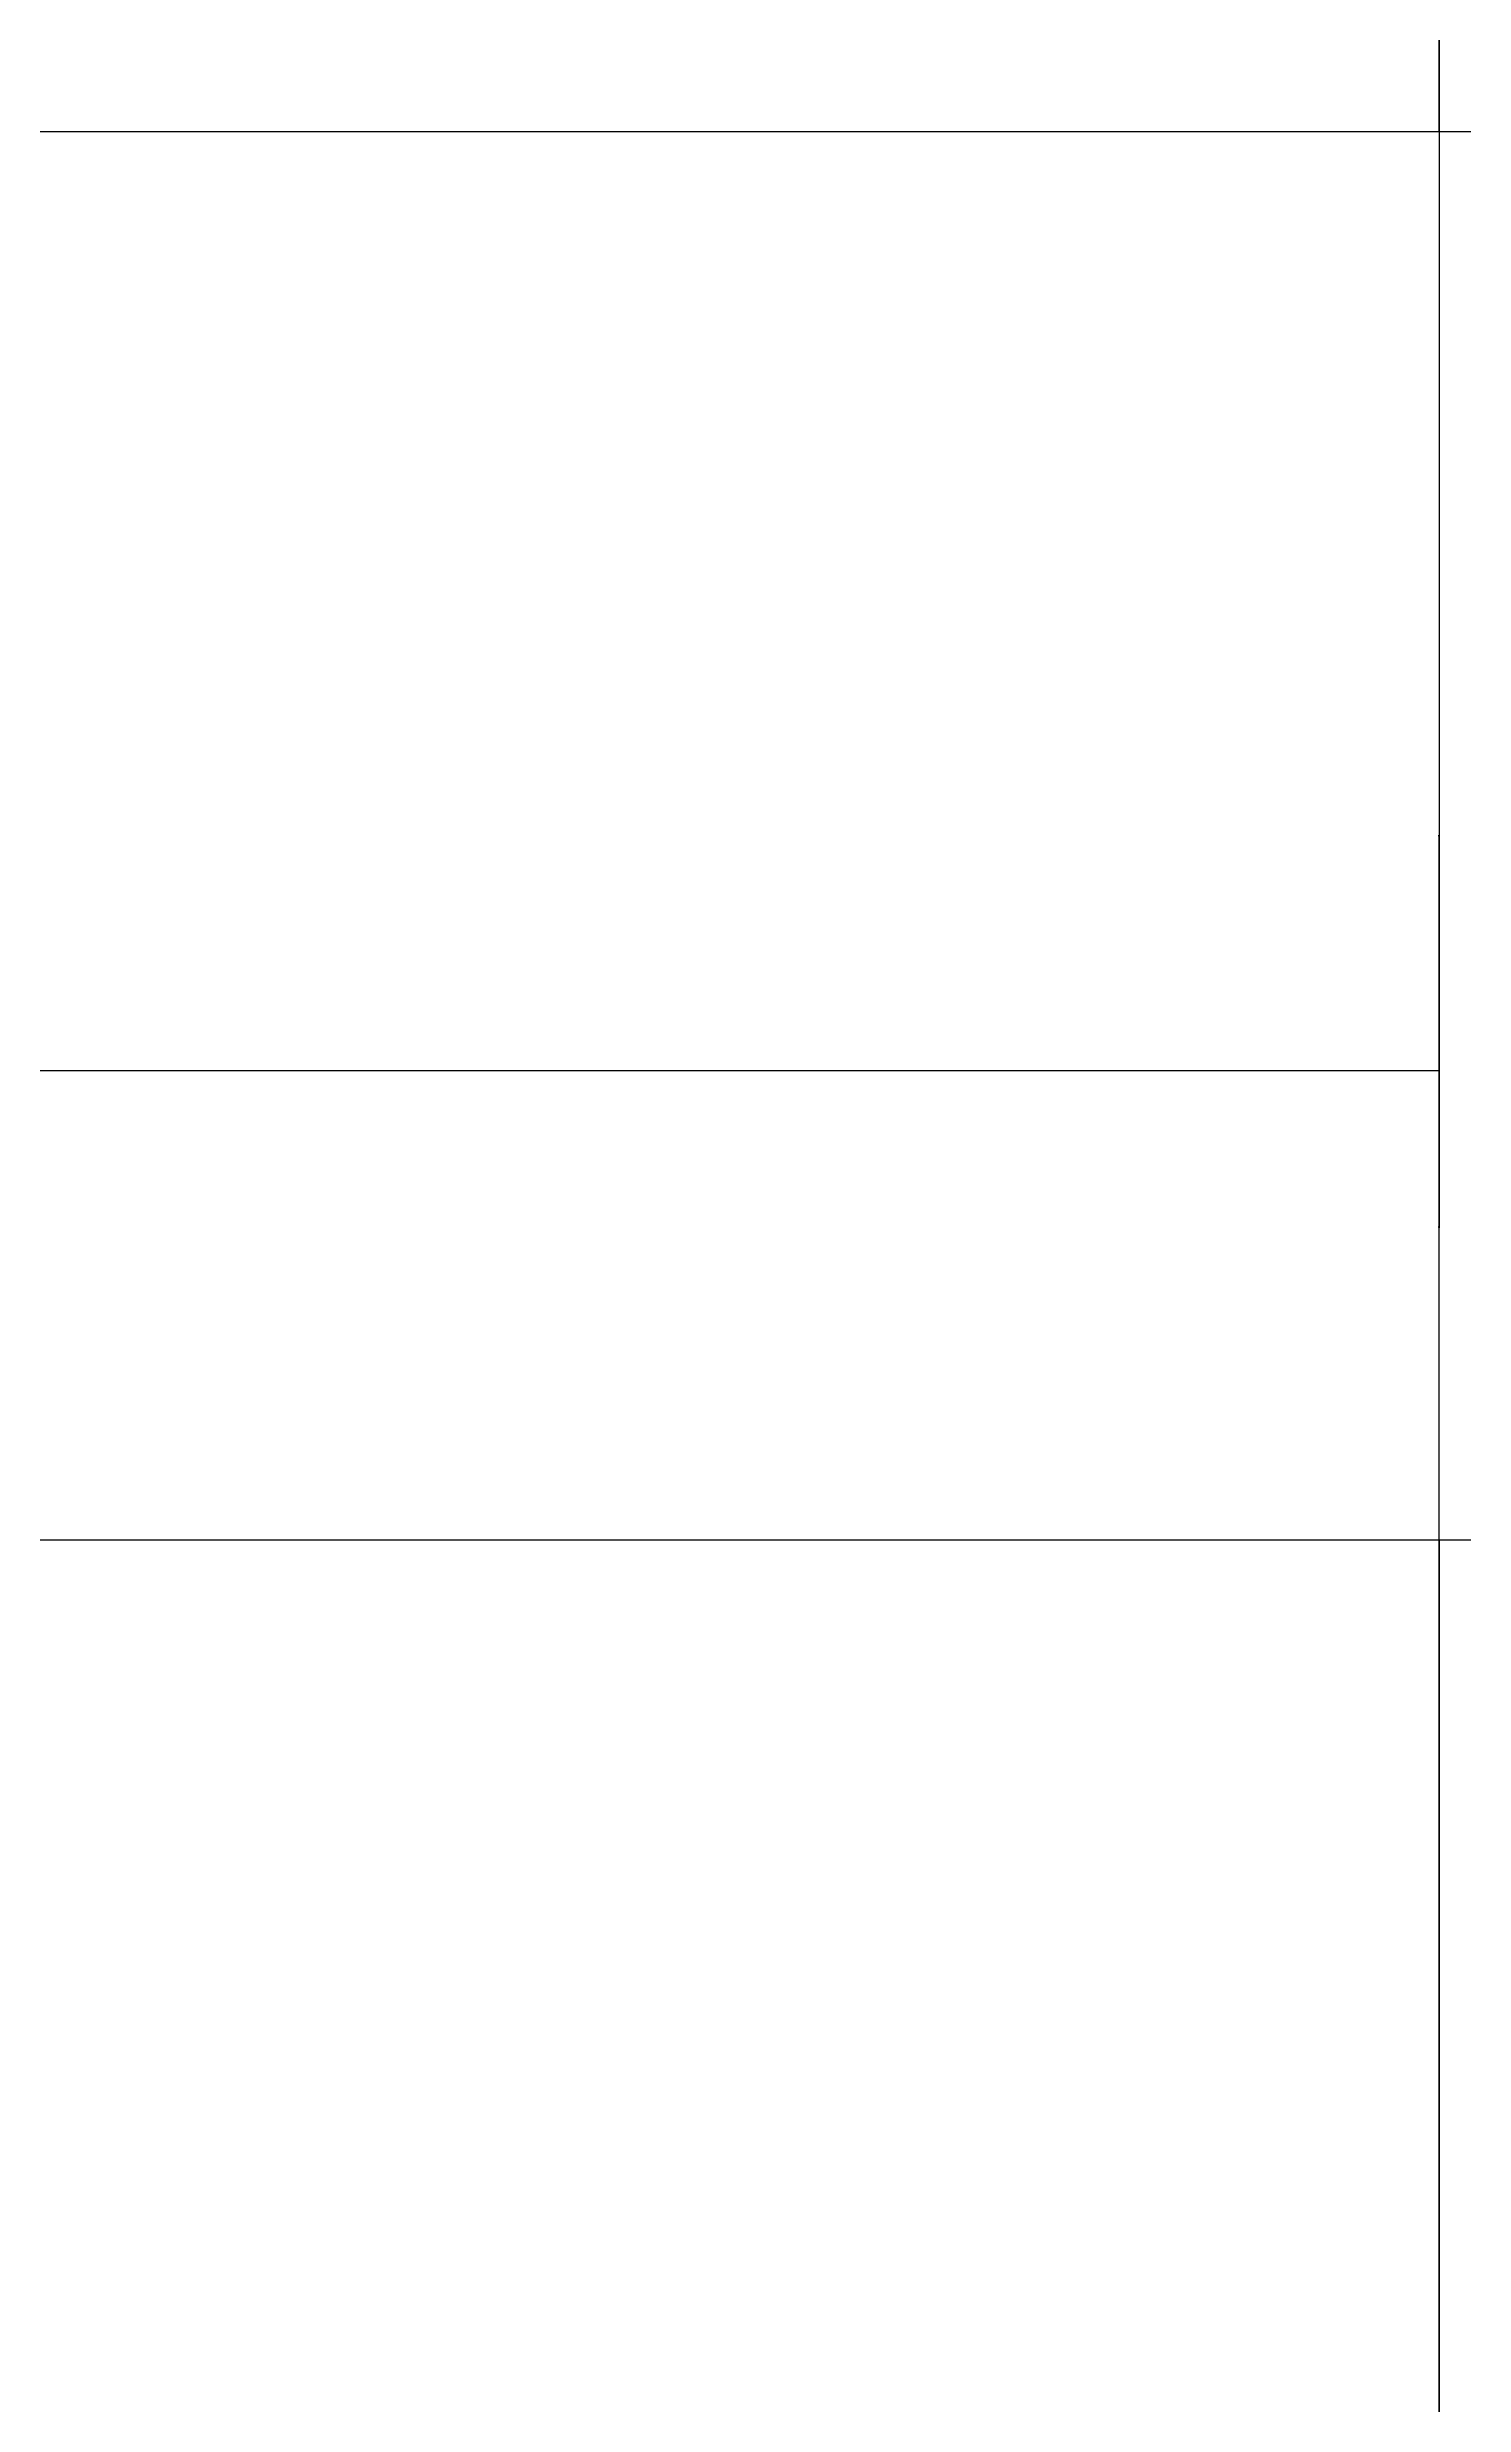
# Model space of a CAD drawing. Header units: metres. Extents: x 338339 to 1133840, y -479113 to 96125.
# Drawn here: x 392797 to 393702, y -202414 to -200907 of the extents above; entities that cross this region are included whole.
import ezdxf

# ---------------------------------------------------------------- set-up
doc = ezdxf.new("R2010")
doc.units = ezdxf.units.M
doc.layers.add('AXIS', color=3, linetype='Continuous')
doc.layers.add('DOTE', color=1, linetype='Continuous')
doc.dimstyles.get("Standard").update_dxf_attribs({"dimtxt": 2.5, "dimasz": 2.5, "dimexe": 1.25, "dimexo": 0.625, "dimtad": 1, "dimcen": 2.5, "dimazin": 3, "dimtfac": 1, "dimtmove": 0, "dimatfit": 3})

# ---------------------------------------------------------------- blocks, each defined once
blk = doc.blocks.new('*D255')
for p, q in [((393686.2, -194961.05), (393686.2, -201661.05)), ((393685.95, -201661.05), (393685.7, -201661.05)), ((393686.2, -208361.05), (393686.2, -201661.05)), ((393686.2, -201661.05), (393686.2, -201661.05)), ((393686.45, -201661.05), (393686.7, -201661.05))]:
    blk.add_line(p, q)
at = {"layer": 'Defpoints'}
for p in [(393686.2, -194961.05), (393686.2, -201661.05), (393686.2, -208361.05)]:
    blk.add_point(p, dxfattribs=at)
at = {"layer": 'AXIS', "insert": (393686.2, -201659.925), "char_height": 1, "attachment_point": 5}
blk.add_mtext('0', dxfattribs=at)
blk = doc.blocks.new('*D295')
for p, q in [((393686.2, -200061.05), (393686.2, -200511.05)), ((393685.95, -200511.05), (393685.7, -200511.05)), ((393686.2, -200961.05), (393686.2, -200511.05)), ((393686.2, -200511.05), (393686.2, -200511.05)), ((393686.45, -200511.05), (393686.7, -200511.05))]:
    blk.add_line(p, q)
at = {"layer": 'Defpoints'}
for p in [(393686.2, -200061.05), (393686.2, -200511.05), (393686.2, -200961.05)]:
    blk.add_point(p, dxfattribs=at)
at = {"layer": 'AXIS', "insert": (393686.2, -200509.925), "char_height": 1, "attachment_point": 5}
blk.add_mtext('0', dxfattribs=at)
blk = doc.blocks.new('*D296')
for p, q in [((393686.2, -201861.05), (393686.2, -202611.05)), ((393685.95, -202611.05), (393685.7, -202611.05)), ((393686.2, -203361.05), (393686.2, -202611.05)), ((393686.2, -202611.05), (393686.2, -202611.05)), ((393686.45, -202611.05), (393686.7, -202611.05))]:
    blk.add_line(p, q)
at = {"layer": 'Defpoints'}
for p in [(393686.2, -201861.05), (393686.2, -202611.05), (393686.2, -203361.05)]:
    blk.add_point(p, dxfattribs=at)
at = {"layer": 'AXIS', "insert": (393686.2, -202609.925), "char_height": 1, "attachment_point": 5}
blk.add_mtext('0', dxfattribs=at)
blk = doc.blocks.new('*D297')
for p, q in [((393686.2, -200961.05), (393686.2, -201411.05)), ((393685.95, -201411.05), (393685.7, -201411.05)), ((393686.2, -201861.05), (393686.2, -201411.05)), ((393686.2, -201411.05), (393686.2, -201411.05)), ((393686.45, -201411.05), (393686.7, -201411.05))]:
    blk.add_line(p, q)
at = {"layer": 'Defpoints'}
for p in [(393686.2, -200961.05), (393686.2, -201411.05), (393686.2, -201861.05)]:
    blk.add_point(p, dxfattribs=at)
at = {"layer": 'AXIS', "insert": (393686.2, -201409.925), "char_height": 1, "attachment_point": 5}
blk.add_mtext('0', dxfattribs=at)

msp = doc.modelspace()

# ---------------------------------------------------------------- linework, layer by layer
at = {"layer": 'AXIS'}
for p, q in [((389686.2, -200961.05), (393686.2, -200961.05)), ((391986.2, -201561.05), (393686.2, -201561.05)), ((389686.2, -201861.05), (393686.2, -201861.05))]:
    msp.add_line(p, q, dxfattribs=at)
at = {"layer": 'DOTE'}
for p, q in [((393686.2, -200961.05), (408486.2, -200961.05)), ((393686.2, -201861.05), (408486.2, -201861.05))]:
    msp.add_line(p, q, dxfattribs=at)

# ---------------------------------------------------------------- dimensions: what is measured, and where the dimension line sits
at = {"layer": 'AXIS'}
for base, p1, p2, picture, middle in [((393686.2, -201661.05), (393686.2, -194961.05), (393686.2, -208361.05), '*D255', (393686.2, -201659.925)), ((393686.2, -200511.05), (393686.2, -200061.05), (393686.2, -200961.05), '*D295', (393686.2, -200509.925)), ((393686.2, -201411.05), (393686.2, -200961.05), (393686.2, -201861.05), '*D297', (393686.2, -201409.925)), ((393686.2, -202611.05), (393686.2, -201861.05), (393686.2, -203361.05), '*D296', (393686.2, -202609.925))]:
    dim = msp.add_linear_dim(base=base, p1=p1, p2=p2, dimstyle='Standard', dxfattribs=at)
    dim.commit()
    dim.dimension.update_dxf_attribs({"geometry": picture, "text_midpoint": middle})

doc.saveas('drawing.dxf')
